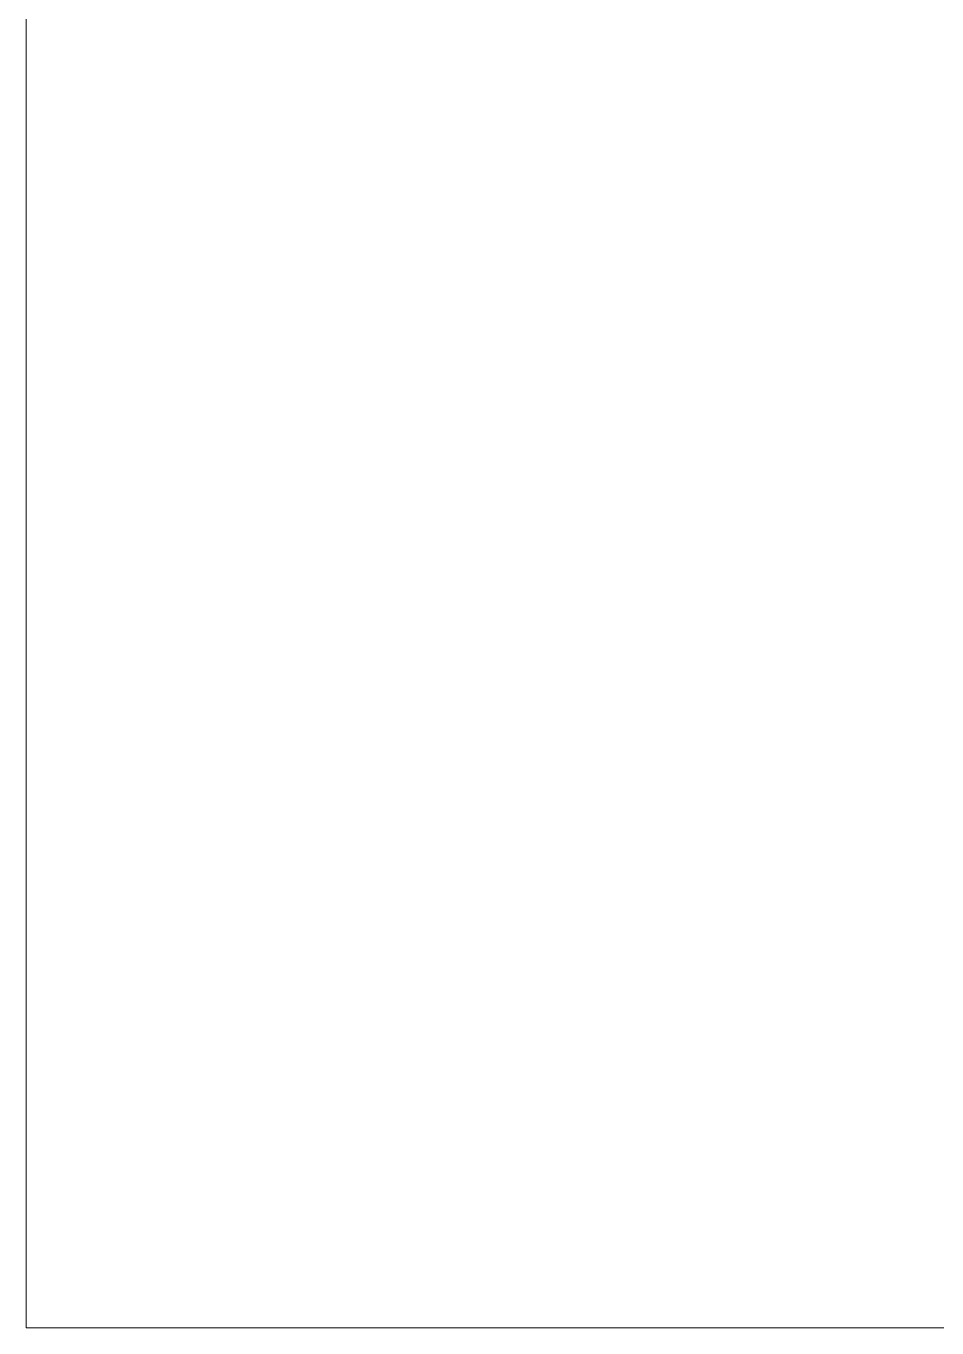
# Model space of a CAD drawing. Header units: millimetres. Extents: x -10700 to 10700, y -2540 to 1320000.
# Drawn here: x -8500 to -6925, y 50000 to 52251 of the extents above; entities that cross this region are included whole.
import ezdxf

# ---------------------------------------------------------------- set-up
doc = ezdxf.new("R2010")
doc.units = ezdxf.units.MM
doc.layers.add('A-GENM', color=13, linetype='Continuous', lineweight=9)

# ---------------------------------------------------------------- blocks, each defined once
blk = doc.blocks.new('Concrete base adaptive - Concrete base adaptive-332620-_3D_')
at = {"layer": 'A-GENM'}
mesh = blk.add_polyface(dxfattribs=at)
corners = [(-8500, 5000), (-8500, -5000), (-8500, -5000, 172700), (-8500, 5000, 172700)]
mesh.append_faces([[corners[k] for k in face] for face in [(3, 0, 1, 2)]])
mesh = blk.add_polyface(dxfattribs=at)
corners = [(8500, 5000, 172700), (-8500, 5000, 172700), (-8500, -5000, 172700), (8500, -5000, 172700)]
mesh.append_faces([[corners[k] for k in face] for face in [(3, 0, 1, 2)]])
mesh = blk.add_polyface(dxfattribs=at)
corners = [(-8500, -5000), (-8500, 5000), (8500, 5000), (8500, -5000)]
mesh.append_faces([[corners[k] for k in face] for face in [(3, 0, 1, 2)]])
mesh = blk.add_polyface(dxfattribs=at)
corners = [(-8500, -5000), (8500, -5000), (8500, -5000, 172700), (-8500, -5000, 172700)]
mesh.append_faces([[corners[k] for k in face] for face in [(2, 3, 0, 1)]])

msp = doc.modelspace()

# ---------------------------------------------------------------- block references
at = {"layer": 'A-GENM'}
msp.add_blockref('Concrete base adaptive - Concrete base adaptive-332620-_3D_', (0, 55000), dxfattribs=at)

doc.saveas('drawing.dxf')
